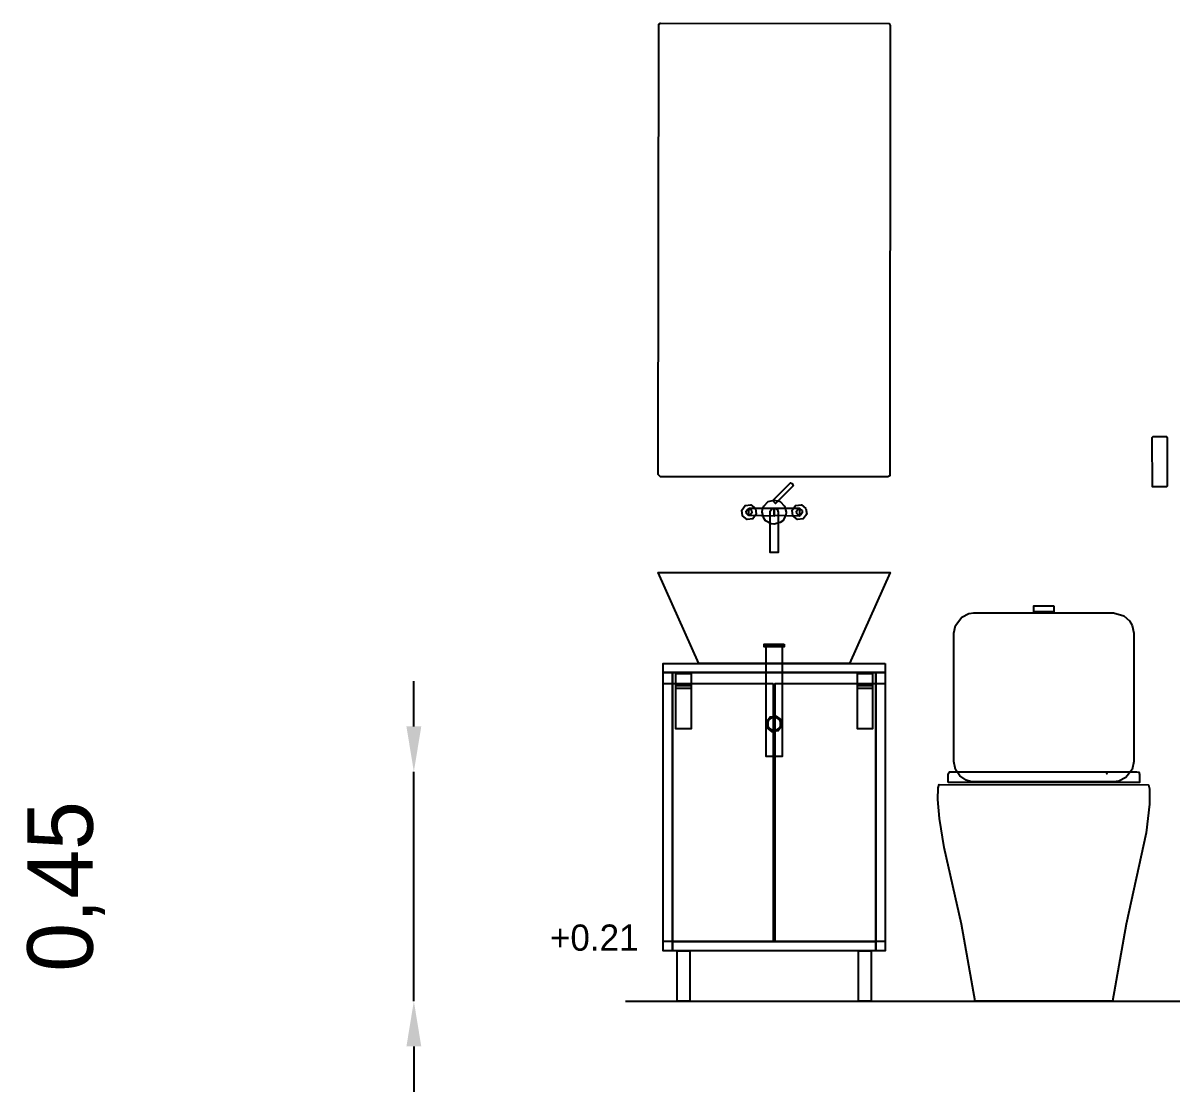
# Model space of a CAD drawing. Header units: metres. Extents: x 738 to 942, y -12 to 4.
# Drawn here: x 939.505 to 941.8, y 0.03 to 2.15 of the extents above; entities that cross this region are included whole.
import ezdxf

# ---------------------------------------------------------------- set-up
doc = ezdxf.new("R2010")
doc.units = ezdxf.units.M
for name, color, linetype in [('COTAS', 4, 'Continuous'), ('TEXTOS', 7, 'Continuous'), ('VISTA', 8, 'Continuous')]:
    doc.layers.add(name, color=color, linetype=linetype)
doc.dimstyles.get("Standard").update_dxf_attribs({"dimtxt": 2.5, "dimasz": 2.5, "dimexe": 1.25, "dimexo": 0.625, "dimtad": 1, "dimcen": 2.5, "dimazin": 3, "dimtfac": 1, "dimtmove": 0, "dimatfit": 3})

# ---------------------------------------------------------------- blocks, each defined once
blk = doc.blocks.new('_CLOSEDFILLED')
at = {"color": 0, "linetype": 'BYBLOCK'}
blk.add_solid([(-1, 0.164), (0, 0), (-1, -0.164)], dxfattribs=at)
blk = doc.blocks.new('*D10')
for p, q in [((940.28, 0.755), (940.28, 0.845)), ((940.28, 0.665), (940.28, 0.665)), ((940.28, 0.21), (940.28, 0.665)), ((940.28, 0.21), (940.28, 0.21)), ((940.28, 0.12), (940.28, 0.03))]:
    blk.add_line(p, q)
at = {"layer": 'Defpoints'}
for p in [(940.28, 0.665), (940.28, 0.21), (940.28, 0.21)]:
    blk.add_point(p, dxfattribs=at)
at = {"layer": 'COTAS', "xscale": 0.09, "yscale": 0.09}
for p, rotation in [((940.28, 0.665), 270), ((940.28, 0.21), 90)]:
    blk.add_blockref('_CLOSEDFILLED', p, dxfattribs=dict(at, rotation=rotation))
at = {"layer": 'COTAS', "insert": (939.59, 0.4375), "char_height": 0.13, "attachment_point": 5, "rotation": 90}
blk.add_mtext('0,45', dxfattribs=at)

msp = doc.modelspace()

# ---------------------------------------------------------------- linework, layer by layer
at = {"layer": 'VISTA'}
msp.add_line((940.7, 0.21), (941.8, 0.21), dxfattribs=at)
for points in [[(940.7658, 2.1479), (940.7695, 2.15), (941.2231, 2.1491), (941.225, 2.1451), (941.2242, 1.2521), (941.2205, 1.25), (940.7695, 1.25), (940.765, 1.2549), (940.7658, 2.1479)], [(941.745, 1.3283), (941.7467, 1.33), (941.7733, 1.33), (941.775, 1.3283), (941.775, 1.2317), (941.7733, 1.23), (941.7458, 1.2305), (941.745, 1.3283)], [(940.9923, 1.2029), (941.0273, 1.2379), (941.0306, 1.2365), (941.0327, 1.2321), (940.9973, 1.197), (940.9923, 1.2029)], [(940.958, 1.1875), (940.9595, 1.1761), (940.9525, 1.167), (940.9411, 1.1655), (940.932, 1.1725), (940.9305, 1.1839), (940.9375, 1.193), (940.9489, 1.1945), (940.958, 1.1875)], [(941.007, 1.2008), (941.0158, 1.192), (941.019, 1.18), (941.0182, 1.1738), (941.012, 1.163), (941.007, 1.1592), (940.995, 1.156), (940.9888, 1.1568), (940.978, 1.163), (940.9742, 1.168), (940.971, 1.18), (940.9718, 1.1862), (940.9742, 1.192), (940.983, 1.2008), (940.995, 1.204), (941.007, 1.2008)], [(941.058, 1.1875), (941.0595, 1.1761), (941.0525, 1.167), (941.0411, 1.1655), (941.032, 1.1725), (941.0305, 1.1839), (941.0375, 1.193), (941.0489, 1.1945), (941.058, 1.1875)], [(940.9502, 1.183), (940.9508, 1.1784), (940.948, 1.1748), (940.9434, 1.1742), (940.9398, 1.177), (940.9392, 1.1816), (940.942, 1.1852), (940.9466, 1.1858), (940.9502, 1.183)], [(940.945, 1.188), (940.995, 1.188), (940.995, 1.172), (940.945, 1.1731), (940.945, 1.188)], [(940.9872, 1.1816), (940.9906, 1.1867), (940.9966, 1.1878), (941.0007, 1.1857), (941.003, 1.18), (941.003, 1.1), (940.987, 1.1), (940.9872, 1.1816)], [(940.995, 1.188), (941.045, 1.188), (941.045, 1.172), (940.995, 1.1731), (940.995, 1.188)], [(941.0502, 1.183), (941.0508, 1.1784), (941.048, 1.1748), (941.0434, 1.1742), (941.0398, 1.177), (941.0392, 1.1816), (941.042, 1.1852), (941.0466, 1.1858), (941.0502, 1.183)], [(940.7972, 1.06), (941.225, 1.06), (941.1445, 0.88), (940.8455, 0.88), (940.765, 1.06), (940.7972, 1.06)], [(941.55, 0.994), (941.55, 0.982), (941.51, 0.982), (941.51, 0.994), (941.55, 0.994)], [(941.3515, 0.94), (941.3545, 0.9553), (941.3671, 0.9717), (941.3811, 0.9786), (941.3915, 0.98), (941.6685, 0.98), (941.6885, 0.9746), (941.7002, 0.9644), (941.7055, 0.9553), (941.7085, 0.94), (941.7085, 0.685), (941.7055, 0.6697), (941.6928, 0.6533), (941.6789, 0.6464), (941.6685, 0.645), (941.3863, 0.6453), (941.3762, 0.648), (941.3632, 0.6567), (941.3545, 0.6697), (941.3515, 0.685), (941.3515, 0.94)], [(941.015, 0.918), (941.015, 0.913), (940.975, 0.913), (940.975, 0.918), (941.015, 0.918)], [(941.011, 0.916), (941.011, 0.695), (940.979, 0.695), (940.979, 0.916), (941.011, 0.916)], [(941.215, 0.88), (941.215, 0.862), (940.775, 0.862), (940.775, 0.88), (941.215, 0.88)], [(940.793, 0.862), (940.793, 0.31), (940.775, 0.31), (940.775, 0.862), (940.793, 0.862)], [(940.793, 0.328), (940.793, 0.862), (941.197, 0.862), (941.197, 0.328), (940.793, 0.328)], [(940.83, 0.86), (940.83, 0.75), (940.8, 0.75), (940.8, 0.86), (940.83, 0.86)], [(941.19, 0.86), (941.19, 0.75), (941.16, 0.75), (941.16, 0.86), (941.19, 0.86)], [(941.215, 0.862), (941.215, 0.31), (941.197, 0.31), (941.197, 0.862), (941.215, 0.862)], [(940.993, 0.84), (940.993, 0.328), (940.775, 0.328), (940.775, 0.84), (940.993, 0.84)], [(940.83, 0.836), (940.83, 0.83), (940.8, 0.83), (940.8, 0.836), (940.83, 0.836)], [(941.215, 0.84), (941.215, 0.328), (940.997, 0.328), (940.997, 0.84), (941.215, 0.84)], [(941.19, 0.836), (941.19, 0.83), (941.16, 0.83), (941.16, 0.836), (941.19, 0.836)], [(940.9795, 0.7641), (940.987, 0.7739), (940.9991, 0.7755), (941.0089, 0.768), (941.0105, 0.7559), (941.003, 0.7461), (940.9909, 0.7445), (940.9811, 0.752), (940.9795, 0.7641)], [(940.9829, 0.753), (940.9914, 0.7465), (941.002, 0.7479), (941.0085, 0.7564), (941.0071, 0.767), (940.9986, 0.7735), (940.988, 0.7721), (940.9815, 0.7636), (940.9829, 0.753)], [(940.988, 0.7479), (940.9986, 0.7465), (941.0071, 0.753), (941.0085, 0.7636), (941.002, 0.7721), (940.9914, 0.7735), (940.9829, 0.767), (940.9815, 0.7564), (940.988, 0.7479)], [(941.34, 0.644), (941.3401, 0.6606), (941.3428, 0.6649), (941.7145, 0.665), (941.7186, 0.6641), (941.72, 0.6595), (941.72, 0.644), (941.34, 0.644)], [(941.6551, 0.6615), (941.6551, 0.6615), (941.6552, 0.6606), (941.6551, 0.6615)], [(941.7003, 0.6653), (941.7003, 0.6653), (941.7003, 0.6653), (941.7003, 0.6653)], [(941.32, 0.6102), (941.3202, 0.6334), (941.3226, 0.6398), (941.738, 0.6392), (941.7399, 0.6313), (941.7399, 0.6007), (941.7329, 0.5435), (941.6933, 0.3625), (941.6665, 0.21), (941.3935, 0.21), (941.3667, 0.3625), (941.3326, 0.5149), (941.323, 0.5721), (941.32, 0.6102)], [(941.197, 0.328), (941.197, 0.31), (940.793, 0.31), (940.793, 0.328), (941.197, 0.328)], [(940.8275, 0.31), (940.8275, 0.21), (940.8025, 0.21), (940.8025, 0.31), (940.8275, 0.31)], [(940.8275, 0.31), (940.8275, 0.21), (940.8025, 0.21), (940.8025, 0.31), (940.8275, 0.31)], [(941.1875, 0.31), (941.1875, 0.21), (941.1625, 0.21), (941.1625, 0.31), (941.1875, 0.31)], [(941.1875, 0.31), (941.1875, 0.21), (941.1625, 0.21), (941.1625, 0.31), (941.1875, 0.31)]]:
    msp.add_lwpolyline(points, close=True, dxfattribs=at)

# ---------------------------------------------------------------- texts
at = {"layer": 'TEXTOS'}
msp.add_text('+0.21', height=0.052, dxfattribs=at).set_placement((940.55, 0.31))

# ---------------------------------------------------------------- dimensions: what is measured, and where the dimension line sits
at = {"layer": 'COTAS'}
dim = msp.add_linear_dim(base=(940.28, 0.21), p1=(940.28, 0.21), p2=(940.28, 0.66499996), angle=90, dimstyle='Standard', override={"dimtxt": 0.13, "dimasz": 0.09}, dxfattribs=at)
dim.commit()
dim.dimension.update_dxf_attribs({"geometry": '*D10', "text_midpoint": (939.59, 0.43749998)})

doc.saveas('drawing.dxf')
